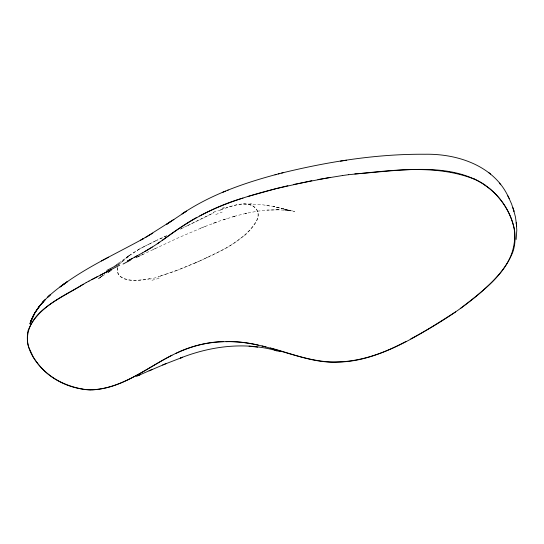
<?xml version="1.0" encoding="UTF-8"?>
<svg xmlns="http://www.w3.org/2000/svg" width="544" height="544" viewBox="0 0 544 544"><rect width="100%" height="100%" fill="white"/><g stroke="black" fill="none" stroke-linecap="round" stroke-linejoin="round"><path stroke-width="0.41" stroke-dasharray="2.72 2.04" d="M117.722 267.791C114.777 276.454 126.167 280.14 132.729 280.235A38.835 28.852 34.8 0 0 136.279 280.446L150.205 278.773M117.803 267.417C114.743 283.873 140.366 280.881 150.11 278.705M120.557 263.16L122.502 261.106M243.685 235.974L235.545 242.155A172.74 151.416 79.1 0 1 224.631 248.955L200.294 260.719M127.595 256.748L123.944 259.753A58.861 42.31 27.1 0 0 121.842 261.861A70.7 50.864 27.2 0 0 121.162 262.616M100.592 277.107L102.578 275.631L98.512 278.644L102.666 275.55M114.682 266.036L128.071 256.312M126.67 257.319L129.445 255.279M116.647 264.561L120.272 261.902M128.357 256.19L129.118 255.639M129.118 255.517L138.931 249.295M98.437 278.65L106.44 273.435M110.099 271.225L106.916 273.122L111.88 270.178L110.609 270.919M137.238 250.356L144.337 246.466M142.474 247.357L149.933 243.671M144.316 246.412L152.789 242.284M188.108 225.366L214.003 212.718M187.034 225.903L214.01 212.602M187.041 225.882L179.758 229.452M182.866 227.936L183.906 227.426M180.792 228.949L181.825 228.446M138.387 256.516L135.266 258.04L137.149 257.128M149.926 243.651L151.79 242.746M137.775 256.822L178.813 237.565L205.958 226.039M137.761 256.829L140.23 255.639M152.728 242.291L154.714 241.359M153.673 241.842L157.631 239.979M153.048 249.54L157.406 247.479M140.842 255.347L143.902 253.885M155.584 240.924L166.573 235.783M166.546 235.783L157.536 240.006M207.631 257.353C223.876 249.75 240.523 241.182 252.239 227.215A54.298 49.239 26.7 0 0 253.586 225.345A57.229 51.857 24.8 0 0 255.49 222.442C257.965 219.089 259.162 214.533 257.196 210.664A8.18 7.405 9.1 0 0 256.863 210.025L253.633 206.428A6.331 5.746 8.9 0 0 252.151 205.564C243.617 202.232 234.362 205.054 226.127 207.924M206.428 257.931L207.468 257.448M205.537 258.318L195.153 262.929M199.288 261.127L196.187 262.48M196.221 262.5L177.772 270.103M195.201 262.936L176.759 270.49L167.62 273.659M218.396 210.861L221.728 209.562M200.559 228.194L219.524 221.048L235.722 215.934L232.682 216.818M220.544 209.909L222.748 209.1M176.82 270.402L158.324 276.719M215.635 222.408L213.391 223.224L216.512 222.102M225.1 208.304L229.724 206.72M166.6 273.999L160.466 275.992M225.379 219.062L223.557 219.66L226.59 218.688M229.616 206.795C237.232 204.53 246.228 201.851 253.552 206.346A10.86 9.812 10 0 1 256.272 208.957C260.318 214.241 257.339 221.218 253.49 225.665A81.675 73.936 55.5 0 1 243.909 236.239M234.165 216.383L246.548 213.228L258.06 211.126L267.403 210.093L279.704 209.766L267.043 210.113M246.548 213.228L245.358 213.486L248.608 212.799M243.508 203.925L260.025 204.354L274.645 206.795M251.838 203.905L249.982 203.884M276.542 209.746L288.184 210.344L284.723 210.004L294.712 211.405L285.389 209.386L289.02 210.202M287.518 210.27L292.876 210.997M266.526 205.176L271.252 206.067M284.587 209.148L287.497 209.889L281.003 208.325L288.204 210.011M276.359 207.189L279.827 208.046M283.88 208.984L273.387 206.509L281.568 208.488M129.234 255.728A164.587 114.73 20.5 0 1 137.367 250.471M213.506 212.194A121.366 82.137 -2.7 0 1 217.926 210.31M221.524 209.345A156.142 92.528 -6.5 0 1 224.91 208.08M160.616 276.277A174.406 135.252 44.8 0 1 150.26 279.038M159.134 278.222A135.619 105.468 43.5 0 1 151.001 280.493M222.054 208.25A120.272 76.289 -4.6 0 1 225.474 207.046M215.744 214.588A101.796 69.843 -2 0 1 222.142 212.078M138.87 249.24A164.288 116.477 22.8 0 1 142.412 247.296M122.815 261.324A99.783 70.387 22.5 0 1 129.56 255.884"/><path stroke-width="0.82" d="M516.134 239.482L516.8 230.153L516.256 222.693L516.664 226.426M30.668 321.851L29.913 323.877C35.564 306.184 50.374 293.597 65.062 283.281C89.597 265.71 117.157 253.137 143.473 238.592L140.447 240.224M30.539 322.082L33.946 314.541L30.539 322.082L31.348 320.035M460.285 308.564C480.502 292.944 502.819 276.542 512.795 252.137C518.69 234.784 512.237 215.601 501.765 201.389C468.234 156.726 402.526 170.877 354.804 173.903M65.062 283.281L59.996 286.953L62.383 285.226M162.214 240.407C186.612 221.972 213.445 206.598 242.978 198.077M142.317 252.946C161.255 242.678 177.426 228.126 196.255 217.682M170.129 221.904L166.722 224.25L186.436 211.12L182.022 213.908M455.614 311.909C417.758 335.859 377.019 363.582 330.242 361.971C294.719 359.904 262.228 340.204 226.114 341.666M157.25 243.807L159.725 242.128M182.267 213.772C211.704 194.024 245.684 182.451 279.745 173.55M173.89 219.456L145.166 237.646M152.286 247.024L144.813 251.518M152.334 233.464L152.789 233.206L142.814 238.945M142.249 252.987L134.756 257.142M86.197 282.581C65.239 295.555 38.012 306.02 28.152 330.412A46.675 31.749 30.6 0 0 27.384 336.104C26.704 348.874 33.816 360.08 42.432 368.805M83.327 284.138C62.274 298.105 25.854 310.991 27.431 341.578M137.326 255.728L127.323 261.147L132.274 258.488M410.802 338.864C434.445 326.21 457.477 312.106 478.04 294.8C492.769 281.982 508.858 267.77 513.332 247.874A79.791 69.068 3.2 0 0 514.692 238.714L514.699 231.635A36.516 31.334 -0.5 0 0 513.808 226.671C510.449 213.051 502.955 200.641 492.592 191.202A49.769 42.976 -3.2 0 0 488.634 187.755M86.149 282.608L89.06 281.051M101.442 260.977L108.603 257.149M88.985 281.098L97.634 276.549M91.827 279.589L106.121 272.177M199.689 215.92C227.31 201.355 257.672 193.004 287.885 185.735M119.7 265.166L100.422 275.114M171.972 355.239C146.411 368.227 122.386 388.158 92.664 389.851C71.475 389.824 50.096 380.011 37.25 362.95M108.929 270.735L111.704 269.307M106.128 272.177L108.909 270.749M405.906 341.503C384.873 352.56 362.1 361.76 338.001 362.052C314.473 363.426 292.522 353.75 270.218 347.929M175.481 353.627C190.393 346.589 206.604 341.911 223.162 341.632M136.394 376.441L139.91 374.836M138.815 375.312L152.449 369.322M149.07 370.858L165.94 363.678M225.536 191.114L222.258 192.481M227.474 190.339L228.201 190.04M162.642 364.976L182.689 357.231L180.492 358.02C210.99 346.072 244.882 341.686 276.787 350.751L274.917 350.329L280.065 351.58M248.125 196.425L276.053 188.646L311.841 180.669M281.636 173.067C328.501 161.602 376.693 153.857 425.041 154.258C457.259 153.619 493.898 165.587 508.334 196.846M274.985 174.801L276.4 174.434M278.29 173.93L283.118 172.679M293.733 184.457L330.12 177.426M317.948 179.547L342.536 175.528M346.446 160.242L340.449 161.153M342.421 175.549L348.724 174.672M348.602 174.699C389.932 170.714 434.132 163.622 473.946 178.983M90.08 389.817C122.169 389.388 147.744 366.812 175.413 353.573C200.94 340.809 230.724 338.749 258.312 345.154M249.07 346.161L257.713 347.147M82.736 389.15C67.844 386.417 53.19 379.977 42.582 368.954M261.977 345.95L265.955 346.875M484.894 185.11L488.614 187.775M490.552 174.046L488.872 172.679M500.684 184.736L499.419 183.117M508.722 197.628L511.557 203.898L513.978 211.324L512.883 207.584M507.838 195.881L509.211 198.58M513.475 209.596L515.46 216.988L516.453 224.563M37.312 362.93A58.752 40.236 29.1 0 1 33.252 357L28.676 347.215A45.995 31.518 29.2 0 1 27.397 341.578M120.054 263.575A801.516 52.176 -20.4 0 1 106.814 270.443M90.107 389.885A53.237 36.217 30.3 0 1 82.749 389.232M474.048 178.826A76.636 64.838 1.5 0 1 485.01 184.98M130.574 260.052A736.59 47.92 -20.4 0 1 123.06 264.037M32.008 318.56L31.226 320.328L34.891 312.834L39.637 305.952L34.891 312.834L32.008 318.56M39.916 305.64L38.488 307.455L43.656 301.288L39.916 305.64M43.853 301.084L42.446 302.607L45.07 299.785L43.853 301.084M49.123 295.875L47.77 297.126L50.361 294.739L49.123 295.875M65.443 283.023L62.737 284.94L67.714 281.418L65.443 283.023"/></g></svg>
